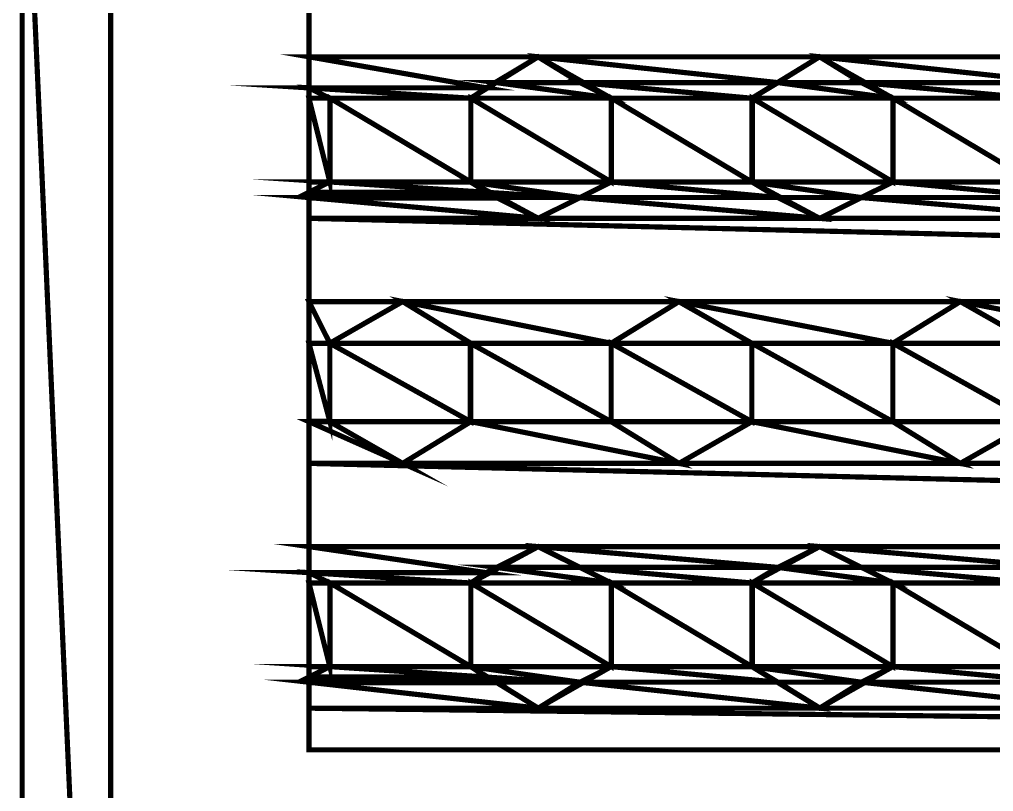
# Model space of a CAD drawing. Extents: x 0 to 210, y 0 to 297.
# Drawn here: x 96.42 to 104.35, y 175.19 to 181.47 of the extents above; entities that cross this region are included whole.
import ezdxf

# ---------------------------------------------------------------- set-up
doc = ezdxf.new("R2010")
doc.units = 0
doc.header["$MEASUREMENT"] = 0
for name, color, linetype in [('C00-00-00-BLACK', 7, 'Continuous'), ('C62-64-65', 252, 'Continuous'), ('C93-95-97', 253, 'Continuous'), ('CC6-C8-CA', 254, 'Continuous')]:
    doc.layers.add(name, color=color, linetype=linetype)

msp = doc.modelspace()

# ---------------------------------------------------------------- linework, layer by layer
at = {"layer": 'C00-00-00-BLACK', "const_width": 0.0423}
for points in [[(96.4434, 159.417), (96.4434, 199.263)], [(97.1628, 199.093), (97.1628, 159.417)], [(98.7764, 175.525), (98.7764, 189.005)], [(100.093, 180.825), (100.642, 181.162)], [(100.642, 181.162), (101.235, 180.825)], [(102.38, 180.825), (102.931, 181.162)], [(102.931, 181.162), (103.527, 180.825)], [(98.7764, 180.909), (98.946, 180.825)], [(98.946, 180.825), (98.946, 180.144)], [(100.093, 180.825), (100.093, 180.144)], [(101.235, 180.825), (101.235, 180.144)], [(102.38, 180.825), (102.38, 180.144)], [(103.527, 180.825), (103.527, 180.144)], [(98.7764, 180.06), (98.946, 180.144)], [(100.093, 180.144), (100.642, 179.848)], [(100.642, 179.848), (101.235, 180.144)], [(102.38, 180.144), (102.931, 179.848)], [(102.931, 179.848), (103.527, 180.144)], [(98.946, 178.832), (99.5384, 179.171)], [(99.5384, 179.171), (100.093, 178.832)], [(101.235, 178.832), (101.787, 179.171)], [(101.787, 179.171), (102.38, 178.832)], [(103.527, 178.832), (104.076, 179.171)], [(104.076, 179.171), (104.672, 178.832)], [(98.946, 178.832), (98.946, 178.194)], [(100.093, 178.832), (100.093, 178.194)], [(101.235, 178.832), (101.235, 178.194)], [(102.38, 178.832), (102.38, 178.194)], [(103.527, 178.832), (103.527, 178.194)], [(98.946, 178.194), (99.5384, 177.855)], [(99.5384, 177.855), (100.093, 178.194)], [(101.235, 178.194), (101.787, 177.855)], [(101.787, 177.855), (102.38, 178.194)], [(103.527, 178.194), (104.076, 177.855)], [(104.076, 177.855), (104.672, 178.194)], [(100.093, 176.882), (100.642, 177.178)], [(100.642, 177.178), (101.235, 176.882)], [(102.38, 176.882), (102.931, 177.178)], [(102.931, 177.178), (103.527, 176.882)], [(98.7764, 176.966), (98.946, 176.882)], [(98.946, 176.882), (98.946, 176.202)], [(100.093, 176.882), (100.093, 176.202)], [(101.235, 176.882), (101.235, 176.202)], [(102.38, 176.882), (102.38, 176.202)], [(103.527, 176.882), (103.527, 176.202)], [(98.7764, 176.117), (98.946, 176.202)], [(100.093, 176.202), (100.642, 175.864)], [(100.642, 175.864), (101.235, 176.202)], [(102.38, 176.202), (102.931, 175.864)], [(102.931, 175.864), (103.527, 176.202)], [(126.132, 175.525), (98.7764, 175.525)]]:
    msp.add_lwpolyline(points, dxfattribs=at)
at = {"layer": 'C62-64-65', "const_width": 0.0423}
for points in [[(100.642, 181.162), (100.981, 180.952), (100.303, 180.952), (100.642, 181.162)], [(102.931, 181.162), (103.271, 180.952), (102.592, 180.952), (102.931, 181.162)], [(98.7764, 180.825), (98.946, 180.144), (98.7764, 180.144), (98.7764, 180.825)], [(98.7764, 180.909), (98.946, 180.825), (98.7764, 180.825), (98.7764, 180.909)], [(100.981, 180.952), (100.3, 180.952), (101.235, 180.825), (100.981, 180.952)], [(100.3, 180.952), (101.235, 180.825), (100.09, 180.825), (100.3, 180.952)], [(103.271, 180.952), (102.592, 180.952), (103.527, 180.825), (103.271, 180.952)], [(102.592, 180.952), (103.527, 180.825), (102.38, 180.825), (102.592, 180.952)], [(98.946, 180.825), (98.7764, 180.825), (98.946, 180.144), (98.946, 180.825)], [(101.235, 180.825), (100.093, 180.825), (101.235, 180.144), (101.235, 180.825)], [(100.093, 180.825), (101.235, 180.144), (100.093, 180.144), (100.093, 180.825)], [(103.527, 180.825), (102.383, 180.825), (103.527, 180.144), (103.527, 180.825)], [(102.383, 180.825), (103.527, 180.144), (102.383, 180.144), (102.383, 180.825)], [(98.7764, 180.144), (98.946, 180.144), (98.7764, 180.06), (98.7764, 180.144)], [(101.235, 180.144), (100.09, 180.144), (100.981, 180.017), (101.235, 180.144)], [(100.09, 180.144), (100.981, 180.017), (100.3, 180.017), (100.09, 180.144)], [(103.527, 180.144), (102.38, 180.144), (103.271, 180.017), (103.527, 180.144)], [(102.38, 180.144), (103.271, 180.017), (102.592, 180.017), (102.38, 180.144)], [(100.303, 180.017), (100.981, 180.017), (100.642, 179.848), (100.303, 180.017)], [(102.592, 180.017), (103.271, 180.017), (102.931, 179.848), (102.592, 180.017)], [(99.5384, 179.171), (100.093, 178.832), (98.946, 178.832), (99.5384, 179.171)], [(101.787, 179.171), (102.38, 178.832), (101.235, 178.832), (101.787, 179.171)], [(104.076, 179.171), (104.672, 178.832), (103.527, 178.832), (104.076, 179.171)], [(98.946, 178.832), (100.093, 178.194), (98.946, 178.194), (98.946, 178.832)], [(101.235, 178.832), (102.38, 178.194), (101.235, 178.194), (101.235, 178.832)], [(103.527, 178.832), (104.672, 178.194), (103.527, 178.194), (103.527, 178.832)], [(100.093, 178.832), (98.946, 178.832), (100.093, 178.194), (100.093, 178.832)], [(102.38, 178.832), (101.235, 178.832), (102.38, 178.194), (102.38, 178.832)], [(104.672, 178.832), (103.527, 178.832), (104.672, 178.194), (104.672, 178.832)], [(98.946, 178.194), (100.093, 178.194), (99.5384, 177.855), (98.946, 178.194)], [(101.235, 178.194), (102.38, 178.194), (101.787, 177.855), (101.235, 178.194)], [(103.527, 178.194), (104.672, 178.194), (104.076, 177.855), (103.527, 178.194)], [(100.642, 177.178), (100.981, 177.009), (100.303, 177.009), (100.642, 177.178)], [(102.931, 177.178), (103.271, 177.009), (102.592, 177.009), (102.931, 177.178)], [(98.7764, 176.882), (98.946, 176.202), (98.7764, 176.202), (98.7764, 176.882)], [(98.7764, 176.966), (98.946, 176.882), (98.7764, 176.882), (98.7764, 176.966)], [(100.981, 177.009), (100.3, 177.009), (101.235, 176.882), (100.981, 177.009)], [(100.3, 177.009), (101.235, 176.882), (100.09, 176.882), (100.3, 177.009)], [(103.271, 177.009), (102.592, 177.009), (103.527, 176.882), (103.271, 177.009)], [(102.592, 177.009), (103.527, 176.882), (102.38, 176.882), (102.592, 177.009)], [(98.946, 176.882), (98.7764, 176.882), (98.946, 176.202), (98.946, 176.882)], [(101.235, 176.882), (100.093, 176.882), (101.235, 176.202), (101.235, 176.882)], [(100.093, 176.882), (101.235, 176.202), (100.093, 176.202), (100.093, 176.882)], [(103.527, 176.882), (102.383, 176.882), (103.527, 176.202), (103.527, 176.882)], [(102.383, 176.882), (103.527, 176.202), (102.383, 176.202), (102.383, 176.882)], [(98.7764, 176.202), (98.946, 176.202), (98.7764, 176.117), (98.7764, 176.202)], [(101.235, 176.202), (100.09, 176.202), (100.981, 176.075), (101.235, 176.202)], [(100.09, 176.202), (100.981, 176.075), (100.3, 176.075), (100.09, 176.202)], [(103.527, 176.202), (102.38, 176.202), (103.271, 176.075), (103.527, 176.202)], [(102.38, 176.202), (103.271, 176.075), (102.592, 176.075), (102.38, 176.202)], [(100.303, 176.075), (100.981, 176.075), (100.642, 175.864), (100.303, 176.075)], [(102.592, 176.075), (103.271, 176.075), (102.931, 175.864), (102.592, 176.075)]]:
    msp.add_lwpolyline(points, close=True, dxfattribs=at)
at = {"layer": 'C62-64-65'}
for points in [[(100.642, 181.162), (100.981, 180.952), (100.303, 180.952), (100.642, 181.162)], [(102.931, 181.162), (103.271, 180.952), (102.592, 180.952), (102.931, 181.162)], [(100.3, 180.952), (101.235, 180.825), (100.09, 180.825), (100.3, 180.952)], [(100.981, 180.952), (100.3, 180.952), (101.235, 180.825), (100.981, 180.952)], [(102.592, 180.952), (103.527, 180.825), (102.38, 180.825), (102.592, 180.952)], [(103.271, 180.952), (102.592, 180.952), (103.527, 180.825), (103.271, 180.952)], [(98.7764, 180.909), (98.946, 180.825), (98.7764, 180.825), (98.7764, 180.909)], [(98.946, 180.825), (98.7764, 180.825), (98.946, 180.144), (98.946, 180.825)], [(98.7764, 180.825), (98.946, 180.144), (98.7764, 180.144), (98.7764, 180.825)], [(101.235, 180.825), (100.093, 180.825), (101.235, 180.144), (101.235, 180.825)], [(100.093, 180.825), (101.235, 180.144), (100.093, 180.144), (100.093, 180.825)], [(103.527, 180.825), (102.383, 180.825), (103.527, 180.144), (103.527, 180.825)], [(102.383, 180.825), (103.527, 180.144), (102.383, 180.144), (102.383, 180.825)], [(98.7764, 180.144), (98.946, 180.144), (98.7764, 180.06), (98.7764, 180.144)], [(101.235, 180.144), (100.09, 180.144), (100.981, 180.017), (101.235, 180.144)], [(100.09, 180.144), (100.981, 180.017), (100.3, 180.017), (100.09, 180.144)], [(103.527, 180.144), (102.38, 180.144), (103.271, 180.017), (103.527, 180.144)], [(102.38, 180.144), (103.271, 180.017), (102.592, 180.017), (102.38, 180.144)], [(100.303, 180.017), (100.981, 180.017), (100.642, 179.848), (100.303, 180.017)], [(102.592, 180.017), (103.271, 180.017), (102.931, 179.848), (102.592, 180.017)], [(99.5384, 179.171), (100.093, 178.832), (98.946, 178.832), (99.5384, 179.171)], [(101.787, 179.171), (102.38, 178.832), (101.235, 178.832), (101.787, 179.171)], [(104.076, 179.171), (104.672, 178.832), (103.527, 178.832), (104.076, 179.171)], [(100.093, 178.832), (98.946, 178.832), (100.093, 178.194), (100.093, 178.832)], [(98.946, 178.832), (100.093, 178.194), (98.946, 178.194), (98.946, 178.832)], [(102.38, 178.832), (101.235, 178.832), (102.38, 178.194), (102.38, 178.832)], [(101.235, 178.832), (102.38, 178.194), (101.235, 178.194), (101.235, 178.832)], [(104.672, 178.832), (103.527, 178.832), (104.672, 178.194), (104.672, 178.832)], [(103.527, 178.832), (104.672, 178.194), (103.527, 178.194), (103.527, 178.832)], [(98.946, 178.194), (100.093, 178.194), (99.5384, 177.855), (98.946, 178.194)], [(101.235, 178.194), (102.38, 178.194), (101.787, 177.855), (101.235, 178.194)], [(103.527, 178.194), (104.672, 178.194), (104.076, 177.855), (103.527, 178.194)], [(100.642, 177.178), (100.981, 177.009), (100.303, 177.009), (100.642, 177.178)], [(102.931, 177.178), (103.271, 177.009), (102.592, 177.009), (102.931, 177.178)], [(98.7764, 176.966), (98.946, 176.882), (98.7764, 176.882), (98.7764, 176.966)], [(100.3, 177.009), (101.235, 176.882), (100.09, 176.882), (100.3, 177.009)], [(100.981, 177.009), (100.3, 177.009), (101.235, 176.882), (100.981, 177.009)], [(102.592, 177.009), (103.527, 176.882), (102.38, 176.882), (102.592, 177.009)], [(103.271, 177.009), (102.592, 177.009), (103.527, 176.882), (103.271, 177.009)], [(98.946, 176.882), (98.7764, 176.882), (98.946, 176.202), (98.946, 176.882)], [(98.7764, 176.882), (98.946, 176.202), (98.7764, 176.202), (98.7764, 176.882)], [(101.235, 176.882), (100.093, 176.882), (101.235, 176.202), (101.235, 176.882)], [(100.093, 176.882), (101.235, 176.202), (100.093, 176.202), (100.093, 176.882)], [(103.527, 176.882), (102.383, 176.882), (103.527, 176.202), (103.527, 176.882)], [(102.383, 176.882), (103.527, 176.202), (102.383, 176.202), (102.383, 176.882)], [(98.7764, 176.202), (98.946, 176.202), (98.7764, 176.117), (98.7764, 176.202)], [(101.235, 176.202), (100.09, 176.202), (100.981, 176.075), (101.235, 176.202)], [(100.09, 176.202), (100.981, 176.075), (100.3, 176.075), (100.09, 176.202)], [(103.527, 176.202), (102.38, 176.202), (103.271, 176.075), (103.527, 176.202)], [(102.38, 176.202), (103.271, 176.075), (102.592, 176.075), (102.38, 176.202)], [(100.303, 176.075), (100.981, 176.075), (100.642, 175.864), (100.303, 176.075)], [(102.592, 176.075), (103.271, 176.075), (102.931, 175.864), (102.592, 176.075)]]:
    msp.add_lwpolyline(points, close=True, dxfattribs=at)
at = {"layer": 'C93-95-97', "const_width": 0.0423}
for points in [[(98.7764, 181.798), (126.132, 181.162), (98.7764, 181.162), (98.7764, 181.798)], [(100.642, 181.162), (98.7764, 181.162), (100.219, 180.909), (100.642, 181.162)], [(98.7764, 181.162), (100.219, 180.909), (98.7764, 180.909), (98.7764, 181.162)], [(102.931, 181.162), (100.639, 181.162), (102.592, 180.952), (102.931, 181.162)], [(100.639, 181.162), (102.592, 180.952), (100.981, 180.952), (100.639, 181.162)], [(105.222, 181.162), (102.931, 181.162), (104.884, 180.952), (105.222, 181.162)], [(102.931, 181.162), (104.884, 180.952), (103.271, 180.952), (102.931, 181.162)], [(100.219, 180.909), (98.7764, 180.909), (100.093, 180.825), (100.219, 180.909)], [(98.7764, 180.909), (100.093, 180.825), (98.946, 180.825), (98.7764, 180.909)], [(102.592, 180.952), (100.981, 180.952), (102.38, 180.825), (102.592, 180.952)], [(100.981, 180.952), (102.38, 180.825), (101.235, 180.825), (100.981, 180.952)], [(104.884, 180.952), (103.271, 180.952), (104.672, 180.825), (104.884, 180.952)], [(103.271, 180.952), (104.672, 180.825), (103.527, 180.825), (103.271, 180.952)], [(100.093, 180.825), (98.9485, 180.825), (100.093, 180.144), (100.093, 180.825)], [(98.9485, 180.825), (100.093, 180.144), (98.9485, 180.144), (98.9485, 180.825)], [(102.38, 180.825), (101.238, 180.825), (102.38, 180.144), (102.38, 180.825)], [(101.238, 180.825), (102.38, 180.144), (101.238, 180.144), (101.238, 180.825)], [(104.672, 180.825), (103.529, 180.825), (104.672, 180.144), (104.672, 180.825)], [(103.529, 180.825), (104.672, 180.144), (103.529, 180.144), (103.529, 180.825)], [(100.093, 180.144), (98.946, 180.144), (100.219, 180.06), (100.093, 180.144)], [(98.946, 180.144), (100.219, 180.06), (98.7764, 180.06), (98.946, 180.144)], [(102.38, 180.144), (101.235, 180.144), (102.592, 180.017), (102.38, 180.144)], [(101.235, 180.144), (102.592, 180.017), (100.981, 180.017), (101.235, 180.144)], [(104.672, 180.144), (103.527, 180.144), (104.884, 180.017), (104.672, 180.144)], [(103.527, 180.144), (104.884, 180.017), (103.271, 180.017), (103.527, 180.144)], [(100.219, 180.06), (98.7764, 180.06), (100.303, 180.014), (100.219, 180.06)], [(98.7764, 180.06), (100.303, 180.014), (98.7764, 180.014), (98.7764, 180.06)], [(100.303, 180.017), (98.7764, 180.017), (100.642, 179.848), (100.303, 180.017)], [(98.7764, 180.017), (100.642, 179.848), (98.7764, 179.848), (98.7764, 180.017)], [(102.592, 180.017), (100.981, 180.017), (102.931, 179.848), (102.592, 180.017)], [(100.981, 180.017), (102.931, 179.848), (100.642, 179.848), (100.981, 180.017)], [(104.884, 180.017), (103.271, 180.017), (105.222, 179.848), (104.884, 180.017)], [(103.271, 180.017), (105.222, 179.848), (102.934, 179.848), (103.271, 180.017)], [(98.7764, 179.848), (126.132, 179.171), (98.7764, 179.171), (98.7764, 179.848)], [(126.132, 179.848), (98.7764, 179.848), (126.132, 179.171), (126.132, 179.848)], [(98.7764, 179.171), (98.946, 178.832), (98.7764, 178.832), (98.7764, 179.171)], [(99.5384, 179.171), (98.7764, 179.171), (98.946, 178.832), (99.5384, 179.171)], [(101.787, 179.171), (99.5412, 179.171), (101.238, 178.832), (101.787, 179.171)], [(99.5412, 179.171), (101.238, 178.832), (100.093, 178.832), (99.5412, 179.171)], [(104.076, 179.171), (101.785, 179.171), (103.527, 178.832), (104.076, 179.171)], [(101.785, 179.171), (103.527, 178.832), (102.38, 178.832), (101.785, 179.171)], [(106.368, 179.171), (104.076, 179.171), (105.817, 178.832), (106.368, 179.171)], [(104.076, 179.171), (105.817, 178.832), (104.672, 178.832), (104.076, 179.171)], [(98.7764, 178.832), (98.946, 178.197), (98.7764, 178.197), (98.7764, 178.832)], [(100.09, 178.832), (101.235, 178.194), (100.09, 178.194), (100.09, 178.832)], [(102.38, 178.832), (103.527, 178.194), (102.38, 178.194), (102.38, 178.832)], [(98.946, 178.832), (98.7764, 178.832), (98.946, 178.197), (98.946, 178.832)], [(101.235, 178.832), (100.09, 178.832), (101.235, 178.194), (101.235, 178.832)], [(103.527, 178.832), (102.38, 178.832), (103.527, 178.194), (103.527, 178.832)], [(98.7764, 178.194), (99.5384, 177.855), (98.7764, 177.855), (98.7764, 178.194)], [(98.946, 178.194), (98.7764, 178.194), (99.5384, 177.855), (98.946, 178.194)], [(100.093, 178.194), (101.787, 177.855), (99.5384, 177.855), (100.093, 178.194)], [(101.235, 178.194), (100.093, 178.194), (101.787, 177.855), (101.235, 178.194)], [(102.38, 178.194), (104.076, 177.855), (101.787, 177.855), (102.38, 178.194)], [(103.527, 178.194), (102.38, 178.194), (104.076, 177.855), (103.527, 178.194)], [(104.672, 178.194), (106.368, 177.855), (104.076, 177.855), (104.672, 178.194)], [(98.7764, 177.855), (126.132, 177.178), (98.7764, 177.178), (98.7764, 177.855)], [(126.132, 177.855), (98.7764, 177.855), (126.132, 177.178), (126.132, 177.855)], [(100.642, 177.178), (98.7764, 177.178), (100.219, 176.966), (100.642, 177.178)], [(98.7764, 177.178), (100.219, 176.966), (98.7764, 176.966), (98.7764, 177.178)], [(102.931, 177.178), (100.639, 177.178), (102.592, 177.009), (102.931, 177.178)], [(100.639, 177.178), (102.592, 177.009), (100.981, 177.009), (100.639, 177.178)], [(105.222, 177.178), (102.931, 177.178), (104.884, 177.009), (105.222, 177.178)], [(102.931, 177.178), (104.884, 177.009), (103.271, 177.009), (102.931, 177.178)], [(100.981, 177.009), (102.38, 176.882), (101.235, 176.882), (100.981, 177.009)], [(103.271, 177.009), (104.672, 176.882), (103.527, 176.882), (103.271, 177.009)], [(100.219, 176.966), (98.7764, 176.966), (100.093, 176.882), (100.219, 176.966)], [(98.7764, 176.966), (100.093, 176.882), (98.946, 176.882), (98.7764, 176.966)], [(102.592, 177.009), (100.981, 177.009), (102.38, 176.882), (102.592, 177.009)], [(104.884, 177.009), (103.271, 177.009), (104.672, 176.882), (104.884, 177.009)], [(100.093, 176.882), (98.9485, 176.882), (100.093, 176.202), (100.093, 176.882)], [(98.9485, 176.882), (100.093, 176.202), (98.9485, 176.202), (98.9485, 176.882)], [(102.38, 176.882), (101.238, 176.882), (102.38, 176.202), (102.38, 176.882)], [(101.238, 176.882), (102.38, 176.202), (101.238, 176.202), (101.238, 176.882)], [(104.672, 176.882), (103.529, 176.882), (104.672, 176.202), (104.672, 176.882)], [(103.529, 176.882), (104.672, 176.202), (103.529, 176.202), (103.529, 176.882)], [(100.093, 176.202), (98.946, 176.202), (100.219, 176.117), (100.093, 176.202)], [(98.946, 176.202), (100.219, 176.117), (98.7764, 176.117), (98.946, 176.202)], [(102.38, 176.202), (101.235, 176.202), (102.592, 176.075), (102.38, 176.202)], [(101.235, 176.202), (102.592, 176.075), (100.981, 176.075), (101.235, 176.202)], [(104.672, 176.202), (103.527, 176.202), (104.884, 176.075), (104.672, 176.202)], [(103.527, 176.202), (104.884, 176.075), (103.271, 176.075), (103.527, 176.202)], [(100.219, 176.117), (98.7764, 176.117), (100.303, 176.072), (100.219, 176.117)], [(100.303, 176.075), (98.7764, 176.075), (100.642, 175.864), (100.303, 176.075)], [(98.7764, 176.117), (100.303, 176.072), (98.7764, 176.072), (98.7764, 176.117)], [(98.7764, 176.075), (100.642, 175.864), (98.7764, 175.864), (98.7764, 176.075)], [(100.981, 176.075), (102.934, 175.864), (100.642, 175.864), (100.981, 176.075)], [(102.592, 176.075), (100.981, 176.075), (102.934, 175.864), (102.592, 176.075)], [(103.271, 176.075), (105.224, 175.864), (102.934, 175.864), (103.271, 176.075)], [(104.884, 176.075), (103.271, 176.075), (105.224, 175.864), (104.884, 176.075)], [(98.7764, 175.864), (126.132, 175.525), (98.7764, 175.525), (98.7764, 175.864)], [(126.132, 175.864), (98.7764, 175.864), (126.132, 175.525), (126.132, 175.864)]]:
    msp.add_lwpolyline(points, close=True, dxfattribs=at)
at = {"layer": 'C93-95-97'}
for points in [[(98.7764, 181.798), (126.132, 181.162), (98.7764, 181.162), (98.7764, 181.798)], [(100.642, 181.162), (98.7764, 181.162), (100.219, 180.909), (100.642, 181.162)], [(98.7764, 181.162), (100.219, 180.909), (98.7764, 180.909), (98.7764, 181.162)], [(102.931, 181.162), (100.639, 181.162), (102.592, 180.952), (102.931, 181.162)], [(100.639, 181.162), (102.592, 180.952), (100.981, 180.952), (100.639, 181.162)], [(105.222, 181.162), (102.931, 181.162), (104.884, 180.952), (105.222, 181.162)], [(102.931, 181.162), (104.884, 180.952), (103.271, 180.952), (102.931, 181.162)], [(102.592, 180.952), (100.981, 180.952), (102.38, 180.825), (102.592, 180.952)], [(100.981, 180.952), (102.38, 180.825), (101.235, 180.825), (100.981, 180.952)], [(104.884, 180.952), (103.271, 180.952), (104.672, 180.825), (104.884, 180.952)], [(103.271, 180.952), (104.672, 180.825), (103.527, 180.825), (103.271, 180.952)], [(100.219, 180.909), (98.7764, 180.909), (100.093, 180.825), (100.219, 180.909)], [(98.7764, 180.909), (100.093, 180.825), (98.946, 180.825), (98.7764, 180.909)], [(100.093, 180.825), (98.9485, 180.825), (100.093, 180.144), (100.093, 180.825)], [(98.9485, 180.825), (100.093, 180.144), (98.9485, 180.144), (98.9485, 180.825)], [(102.38, 180.825), (101.238, 180.825), (102.38, 180.144), (102.38, 180.825)], [(101.238, 180.825), (102.38, 180.144), (101.238, 180.144), (101.238, 180.825)], [(104.672, 180.825), (103.529, 180.825), (104.672, 180.144), (104.672, 180.825)], [(103.529, 180.825), (104.672, 180.144), (103.529, 180.144), (103.529, 180.825)], [(98.946, 180.144), (100.219, 180.06), (98.7764, 180.06), (98.946, 180.144)], [(100.093, 180.144), (98.946, 180.144), (100.219, 180.06), (100.093, 180.144)], [(101.235, 180.144), (102.592, 180.017), (100.981, 180.017), (101.235, 180.144)], [(102.38, 180.144), (101.235, 180.144), (102.592, 180.017), (102.38, 180.144)], [(103.527, 180.144), (104.884, 180.017), (103.271, 180.017), (103.527, 180.144)], [(104.672, 180.144), (103.527, 180.144), (104.884, 180.017), (104.672, 180.144)], [(100.219, 180.06), (98.7764, 180.06), (100.303, 180.014), (100.219, 180.06)], [(98.7764, 180.06), (100.303, 180.014), (98.7764, 180.014), (98.7764, 180.06)], [(100.303, 180.017), (98.7764, 180.017), (100.642, 179.848), (100.303, 180.017)], [(98.7764, 180.017), (100.642, 179.848), (98.7764, 179.848), (98.7764, 180.017)], [(100.981, 180.017), (102.931, 179.848), (100.642, 179.848), (100.981, 180.017)], [(102.592, 180.017), (100.981, 180.017), (102.931, 179.848), (102.592, 180.017)], [(103.271, 180.017), (105.222, 179.848), (102.934, 179.848), (103.271, 180.017)], [(104.884, 180.017), (103.271, 180.017), (105.222, 179.848), (104.884, 180.017)], [(126.132, 179.848), (98.7764, 179.848), (126.132, 179.171), (126.132, 179.848)], [(98.7764, 179.848), (126.132, 179.171), (98.7764, 179.171), (98.7764, 179.848)], [(99.5384, 179.171), (98.7764, 179.171), (98.946, 178.832), (99.5384, 179.171)], [(98.7764, 179.171), (98.946, 178.832), (98.7764, 178.832), (98.7764, 179.171)], [(101.787, 179.171), (99.5412, 179.171), (101.238, 178.832), (101.787, 179.171)], [(99.5412, 179.171), (101.238, 178.832), (100.093, 178.832), (99.5412, 179.171)], [(104.076, 179.171), (101.785, 179.171), (103.527, 178.832), (104.076, 179.171)], [(101.785, 179.171), (103.527, 178.832), (102.38, 178.832), (101.785, 179.171)], [(106.368, 179.171), (104.076, 179.171), (105.817, 178.832), (106.368, 179.171)], [(104.076, 179.171), (105.817, 178.832), (104.672, 178.832), (104.076, 179.171)], [(98.946, 178.832), (98.7764, 178.832), (98.946, 178.197), (98.946, 178.832)], [(98.7764, 178.832), (98.946, 178.197), (98.7764, 178.197), (98.7764, 178.832)], [(101.235, 178.832), (100.09, 178.832), (101.235, 178.194), (101.235, 178.832)], [(100.09, 178.832), (101.235, 178.194), (100.09, 178.194), (100.09, 178.832)], [(103.527, 178.832), (102.38, 178.832), (103.527, 178.194), (103.527, 178.832)], [(102.38, 178.832), (103.527, 178.194), (102.38, 178.194), (102.38, 178.832)], [(98.946, 178.194), (98.7764, 178.194), (99.5384, 177.855), (98.946, 178.194)], [(98.7764, 178.194), (99.5384, 177.855), (98.7764, 177.855), (98.7764, 178.194)], [(100.093, 178.194), (101.787, 177.855), (99.5384, 177.855), (100.093, 178.194)], [(101.235, 178.194), (100.093, 178.194), (101.787, 177.855), (101.235, 178.194)], [(102.38, 178.194), (104.076, 177.855), (101.787, 177.855), (102.38, 178.194)], [(103.527, 178.194), (102.38, 178.194), (104.076, 177.855), (103.527, 178.194)], [(104.672, 178.194), (106.368, 177.855), (104.076, 177.855), (104.672, 178.194)], [(126.132, 177.855), (98.7764, 177.855), (126.132, 177.178), (126.132, 177.855)], [(98.7764, 177.855), (126.132, 177.178), (98.7764, 177.178), (98.7764, 177.855)], [(100.642, 177.178), (98.7764, 177.178), (100.219, 176.966), (100.642, 177.178)], [(98.7764, 177.178), (100.219, 176.966), (98.7764, 176.966), (98.7764, 177.178)], [(102.931, 177.178), (100.639, 177.178), (102.592, 177.009), (102.931, 177.178)], [(100.639, 177.178), (102.592, 177.009), (100.981, 177.009), (100.639, 177.178)], [(105.222, 177.178), (102.931, 177.178), (104.884, 177.009), (105.222, 177.178)], [(102.931, 177.178), (104.884, 177.009), (103.271, 177.009), (102.931, 177.178)], [(100.219, 176.966), (98.7764, 176.966), (100.093, 176.882), (100.219, 176.966)], [(98.7764, 176.966), (100.093, 176.882), (98.946, 176.882), (98.7764, 176.966)], [(102.592, 177.009), (100.981, 177.009), (102.38, 176.882), (102.592, 177.009)], [(100.981, 177.009), (102.38, 176.882), (101.235, 176.882), (100.981, 177.009)], [(104.884, 177.009), (103.271, 177.009), (104.672, 176.882), (104.884, 177.009)], [(103.271, 177.009), (104.672, 176.882), (103.527, 176.882), (103.271, 177.009)], [(100.093, 176.882), (98.9485, 176.882), (100.093, 176.202), (100.093, 176.882)], [(98.9485, 176.882), (100.093, 176.202), (98.9485, 176.202), (98.9485, 176.882)], [(102.38, 176.882), (101.238, 176.882), (102.38, 176.202), (102.38, 176.882)], [(101.238, 176.882), (102.38, 176.202), (101.238, 176.202), (101.238, 176.882)], [(104.672, 176.882), (103.529, 176.882), (104.672, 176.202), (104.672, 176.882)], [(103.529, 176.882), (104.672, 176.202), (103.529, 176.202), (103.529, 176.882)], [(98.946, 176.202), (100.219, 176.117), (98.7764, 176.117), (98.946, 176.202)], [(100.093, 176.202), (98.946, 176.202), (100.219, 176.117), (100.093, 176.202)], [(101.235, 176.202), (102.592, 176.075), (100.981, 176.075), (101.235, 176.202)], [(102.38, 176.202), (101.235, 176.202), (102.592, 176.075), (102.38, 176.202)], [(103.527, 176.202), (104.884, 176.075), (103.271, 176.075), (103.527, 176.202)], [(104.672, 176.202), (103.527, 176.202), (104.884, 176.075), (104.672, 176.202)], [(100.219, 176.117), (98.7764, 176.117), (100.303, 176.072), (100.219, 176.117)], [(98.7764, 176.117), (100.303, 176.072), (98.7764, 176.072), (98.7764, 176.117)], [(100.303, 176.075), (98.7764, 176.075), (100.642, 175.864), (100.303, 176.075)], [(98.7764, 176.075), (100.642, 175.864), (98.7764, 175.864), (98.7764, 176.075)], [(100.981, 176.075), (102.934, 175.864), (100.642, 175.864), (100.981, 176.075)], [(102.592, 176.075), (100.981, 176.075), (102.934, 175.864), (102.592, 176.075)], [(103.271, 176.075), (105.224, 175.864), (102.934, 175.864), (103.271, 176.075)], [(104.884, 176.075), (103.271, 176.075), (105.224, 175.864), (104.884, 176.075)], [(126.132, 175.864), (98.7764, 175.864), (126.132, 175.525), (126.132, 175.864)], [(98.7764, 175.864), (126.132, 175.525), (98.7764, 175.525), (98.7764, 175.864)]]:
    msp.add_lwpolyline(points, close=True, dxfattribs=at)
at = {"layer": 'CC6-C8-CA', "const_width": 0.0423}
for points in [[(96.4434, 183.79), (97.1628, 167.725), (96.4434, 167.725), (96.4434, 183.79)], [(97.1628, 183.79), (96.4434, 183.79), (97.1628, 167.725), (97.1628, 183.79)]]:
    msp.add_lwpolyline(points, close=True, dxfattribs=at)
at = {"layer": 'CC6-C8-CA'}
for points in [[(97.1628, 183.79), (96.4434, 183.79), (97.1628, 167.725), (97.1628, 183.79)], [(96.4434, 183.79), (97.1628, 167.725), (96.4434, 167.725), (96.4434, 183.79)]]:
    msp.add_lwpolyline(points, close=True, dxfattribs=at)

doc.saveas('drawing.dxf')
